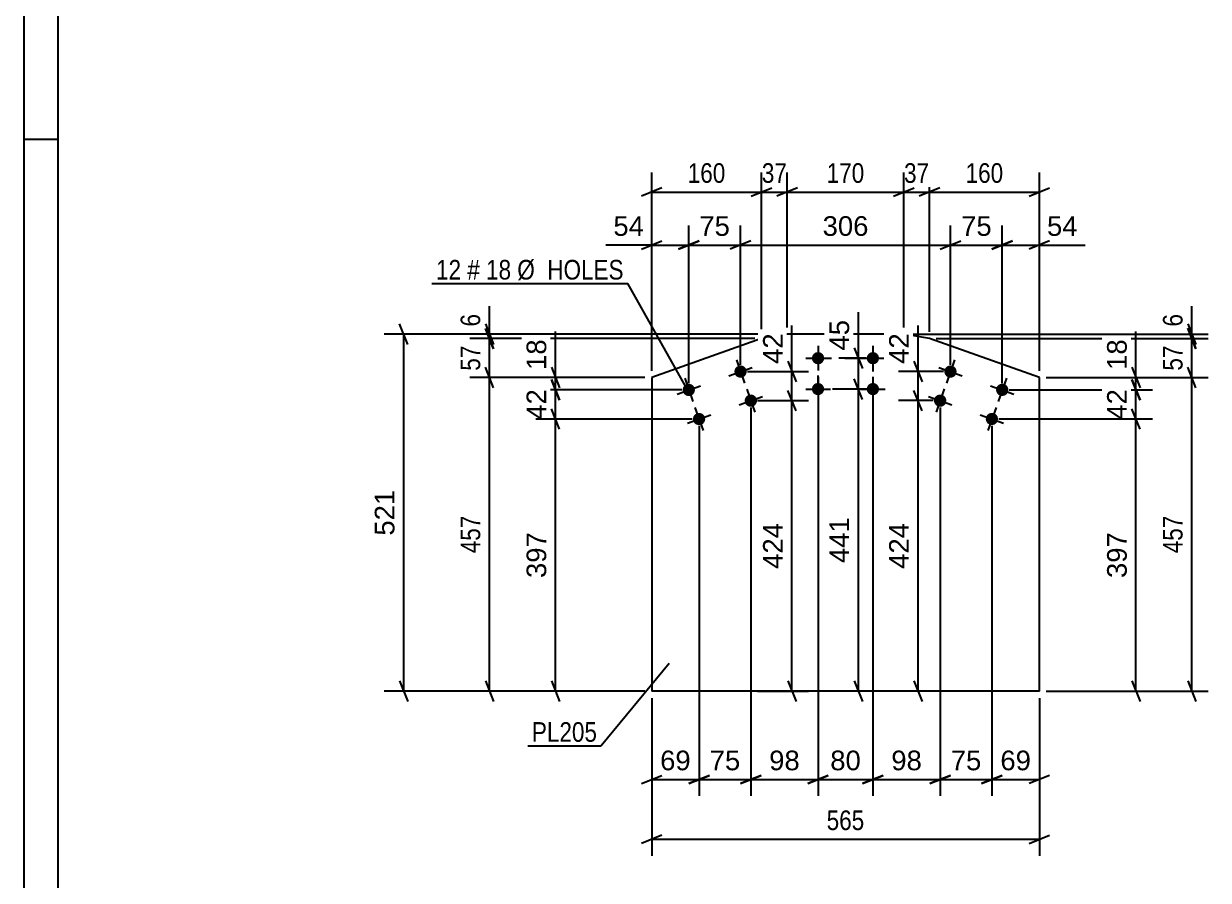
# Model space of a CAD drawing. Header units: millimetres. Extents: x 0 to 1189, y 0 to 841.
# Drawn here: x 0 to 172.7, y 190 to 314.9 of the extents above; entities that cross this region are included whole.
import ezdxf

# ---------------------------------------------------------------- set-up
doc = ezdxf.new("R2010")
doc.units = ezdxf.units.MM
doc.linetypes.add('DXK_LINE_DOT2', pattern=[3.9198, 1.9599, -1.9599])
doc.styles.add('Arial', font='ARIAL.TTF', dxfattribs={"height": 0.2})
doc.styles.add('Arial Narrow', font='ARIALN.TTF', dxfattribs={"height": 0.2})

# ---------------------------------------------------------------- blocks, each defined once
blk = doc.blocks.new('Unknown-203773696-1113')
at = {"color": 5, "linetype": 'Continuous'}
for p, q in [((0, 841), (0, 0)), ((5, 836), (5, 5)), ((5, 298), (0, 298))]:
    blk.add_line(p, q, dxfattribs=at)
blk = doc.blocks.new('Part-203773696-28057 - 28056')
at = {"color": 2, "linetype": 'Continuous'}
for p, q in [((111.29, 269.6), (107.56, 268.95)), ((128.29, 269.6), (111.29, 269.6)), ((132.03, 268.96), (128.29, 269.6)), ((107.56, 268.95), (91.54, 263.27)), ((148.05, 263.27), (132.03, 268.96)), ((91.54, 263.27), (91.54, 217.54)), ((148.05, 217.54), (148.05, 263.27)), ((148.05, 217.54), (91.54, 217.54))]:
    blk.add_line(p, q, dxfattribs=at)
blk = doc.blocks.new('Bolt-203773696-28058 - 28056')
at = {"linetype": 'Continuous'}
for points in [[(135.95, 263.85, -1), (134.25, 264.45, -1)], [(134.44, 259.61, -1), (132.75, 260.21, -1)], [(143.49, 261.18, -1), (141.79, 261.78, -1)], [(141.98, 256.94, -1), (140.29, 257.54, -1)]]:
    blk.add_hatch(color=1, dxfattribs=at).paths.add_polyline_path(points)
at = {"color": 1, "linetype": 'Continuous'}
for p, q in [((133.4, 264.76), (136.8, 263.55)), ((135.7, 265.85), (134.5, 262.46)), ((143.24, 263.18), (142.04, 259.78)), ((134.2, 261.61), (132.99, 258.22)), ((140.94, 262.08), (144.34, 260.88)), ((131.9, 260.51), (135.29, 259.31)), ((139.44, 257.84), (142.83, 256.64)), ((141.74, 258.93), (140.53, 255.54))]:
    blk.add_line(p, q, dxfattribs=at)
blk = doc.blocks.new('Bolt-203773696-28059 - 28056')
at = {"linetype": 'Continuous'}
for points in [[(116.69, 266.1, -1), (114.89, 266.1, -1)], [(124.69, 266.1, -1), (122.89, 266.1, -1)], [(116.69, 261.6, -1), (114.89, 261.6, -1)], [(124.69, 261.6, -1), (122.89, 261.6, -1)]]:
    blk.add_hatch(color=1, dxfattribs=at).paths.add_polyline_path(points)
at = {"color": 1, "linetype": 'Continuous'}
for p, q in [((115.79, 267.9), (115.79, 264.3)), ((123.79, 267.9), (123.79, 264.3)), ((113.99, 266.1), (117.59, 266.1)), ((121.99, 266.1), (125.59, 266.1)), ((115.79, 263.4), (115.79, 259.8)), ((123.79, 263.4), (123.79, 259.8)), ((113.99, 261.6), (117.59, 261.6)), ((121.99, 261.6), (125.59, 261.6))]:
    blk.add_line(p, q, dxfattribs=at)
blk = doc.blocks.new('Bolt-203773696-28060 - 28056')
at = {"linetype": 'Continuous'}
for points in [[(105.34, 264.45, -1), (103.64, 263.85, -1)], [(97.8, 261.78, -1), (96.1, 261.17, -1)], [(106.84, 260.21, -1), (105.14, 259.61, -1)], [(99.3, 257.53, -1), (97.6, 256.93, -1)]]:
    blk.add_hatch(color=1, dxfattribs=at).paths.add_polyline_path(points)
at = {"color": 1, "linetype": 'Continuous'}
for p, q in [((102.79, 263.55), (106.18, 264.75)), ((103.89, 265.85), (105.09, 262.45)), ((96.35, 263.17), (97.55, 259.78)), ((95.25, 260.87), (98.64, 262.08)), ((105.39, 261.6), (106.59, 258.21)), ((104.29, 259.31), (107.69, 260.51)), ((96.76, 256.63), (100.15, 257.84)), ((97.85, 258.93), (99.05, 255.54))]:
    blk.add_line(p, q, dxfattribs=at)
blk = doc.blocks.new('Rectangle-203773696-30200 - 28056')
at = {"color": 1, "linetype": 'DXK_LINE_DOT2'}
blk.add_lwpolyline([(115.79, 266.1), (123.79, 266.1), (123.79, 261.6), (115.79, 261.6), (115.79, 266.1)], close=True, dxfattribs=at)
blk = doc.blocks.new('StraightDimension-203773696-28168 - 28056')
at = {"color": 7, "linetype": 'Continuous'}
for p, q in [((107.56, 269.95), (107.56, 293.17)), ((111.29, 270.6), (111.29, 293.17)), ((106.06, 289.72), (109.06, 290.92)), ((107.56, 290.32), (111.29, 290.32)), ((112.79, 290.92), (109.79, 289.72))]:
    blk.add_line(p, q, dxfattribs=at)
at = {"color": 0}
blk.add_wipeout([(111.85, 291.07), (111.85, 295.27), (107, 295.27), (107, 291.07)], dxfattribs=at)
at = {"color": 3, "style": 'Arial Narrow'}
blk.add_text('37', height=2.863, dxfattribs=at).set_placement((107.6, 291.67))
blk = doc.blocks.new('StraightDimension-203773696-28191 - 28056')
at = {"color": 7, "linetype": 'Continuous'}
for p, q in [((170.88, 261.77), (169.68, 264.77)), ((149.05, 263.27), (172.68, 263.27)), ((170.28, 217.54), (170.28, 263.27)), ((169.68, 219.04), (170.88, 216.04)), ((149.05, 217.54), (172.68, 217.54))]:
    blk.add_line(p, q, dxfattribs=at)
at = {"color": 0}
blk.add_wipeout([(169.53, 243.75), (165.33, 243.75), (165.33, 237.06), (169.53, 237.06)], dxfattribs=at)
at = {"color": 3, "style": 'Arial Narrow'}
blk.add_text('457', height=2.863, rotation=90.0002, dxfattribs=at).set_placement((168.93, 237.66))
blk = doc.blocks.new('StraightDimension-203773696-28165 - 28056')
at = {"color": 7, "linetype": 'Continuous'}
for p, q in [((132.03, 269.96), (132.03, 293.17)), ((148.05, 264.27), (148.05, 293.17)), ((133.53, 290.92), (130.53, 289.72)), ((132.03, 290.32), (148.05, 290.32)), ((146.55, 289.72), (149.55, 290.92))]:
    blk.add_line(p, q, dxfattribs=at)
at = {"color": 0}
blk.add_wipeout([(143.38, 291.07), (143.38, 295.27), (136.7, 295.27), (136.7, 291.07)], dxfattribs=at)
at = {"color": 3, "style": 'Arial Narrow'}
blk.add_text('160', height=2.863, dxfattribs=at).set_placement((137.3, 291.67))
blk = doc.blocks.new('StraightDimension-203773696-28177 - 28056')
at = {"color": 7, "linetype": 'Continuous'}
for p, q in [((91.54, 216.54), (91.54, 193.55)), ((148.05, 216.54), (148.05, 193.55)), ((93.04, 196.55), (90.04, 195.35)), ((91.54, 195.95), (148.05, 195.95)), ((146.55, 195.35), (149.55, 196.55))]:
    blk.add_line(p, q, dxfattribs=at)
at = {"color": 0}
blk.add_wipeout([(123.14, 196.7), (123.14, 200.9), (116.45, 200.9), (116.45, 196.7)], dxfattribs=at)
at = {"color": 3, "style": 'Arial Narrow'}
blk.add_text('565', height=2.863, dxfattribs=at).set_placement((117.05, 197.3))
blk = doc.blocks.new('StraightDimension-203773696-28169 - 28056')
at = {"color": 7, "linetype": 'Continuous'}
for p, q in [((91.54, 264.27), (91.54, 293.17)), ((107.56, 269.95), (107.56, 293.17)), ((93.04, 290.92), (90.04, 289.72)), ((91.54, 290.32), (107.56, 290.32)), ((106.06, 289.72), (109.06, 290.92))]:
    blk.add_line(p, q, dxfattribs=at)
at = {"color": 0}
blk.add_wipeout([(102.89, 291.07), (102.89, 295.27), (96.2, 295.27), (96.2, 291.07)], dxfattribs=at)
at = {"color": 3, "style": 'Arial Narrow'}
blk.add_text('160', height=2.863, dxfattribs=at).set_placement((96.8, 291.67))
blk = doc.blocks.new('StraightDimension-203773696-28166 - 28056')
at = {"color": 7, "linetype": 'Continuous'}
for p, q in [((128.29, 270.6), (128.29, 293.17)), ((132.03, 269.96), (132.03, 293.17)), ((126.79, 289.72), (129.79, 290.92)), ((128.29, 290.32), (132.03, 290.32)), ((133.53, 290.92), (130.53, 289.72))]:
    blk.add_line(p, q, dxfattribs=at)
at = {"color": 0}
blk.add_wipeout([(132.59, 291.07), (132.59, 295.27), (127.73, 295.27), (127.73, 291.07)], dxfattribs=at)
at = {"color": 3, "style": 'Arial Narrow'}
blk.add_text('37', height=2.863, dxfattribs=at).set_placement((128.33, 291.67))
blk = doc.blocks.new('StraightDimension-203773696-28167 - 28056')
at = {"color": 7, "linetype": 'Continuous'}
for p, q in [((111.29, 270.6), (111.29, 293.17)), ((128.29, 270.6), (128.29, 293.17)), ((112.79, 290.92), (109.79, 289.72)), ((111.29, 290.32), (128.29, 290.32)), ((126.79, 289.72), (129.79, 290.92))]:
    blk.add_line(p, q, dxfattribs=at)
at = {"color": 0}
blk.add_wipeout([(123.14, 291.07), (123.14, 295.27), (116.45, 295.27), (116.45, 291.07)], dxfattribs=at)
at = {"color": 3, "style": 'Arial Narrow'}
blk.add_text('170', height=2.863, dxfattribs=at).set_placement((117.05, 291.67))
blk = doc.blocks.new('StraightDimension-203773696-28181 - 28056')
at = {"color": 7, "linetype": 'Continuous'}
for p, q in [((110.29, 269.6), (65.05, 269.6)), ((67.3, 271.1), (68.5, 268.1)), ((68.5, 267.45), (67.3, 270.45)), ((67.9, 268.95), (67.9, 269.6)), ((106.56, 268.95), (65.05, 268.95))]:
    blk.add_line(p, q, dxfattribs=at)
at = {"color": 0}
blk.add_wipeout([(67.15, 273.15), (62.95, 273.15), (62.95, 270.12), (67.15, 270.12)], dxfattribs=at)
at = {"color": 7, "linetype": 'Continuous'}
blk.add_line((67.9, 269.6), (67.9, 273.68), dxfattribs=at)
blk.add_line((67.9, 269.6), (67.9, 273.68), dxfattribs=at)
at = {"color": 3, "style": 'Arial Narrow'}
blk.add_text('6', height=2.86, rotation=90.0002, dxfattribs=at).set_placement((66.55, 270.72))
blk = doc.blocks.new('StraightDimension-203773696-30051 - 28056')
at = {"color": 7, "linetype": 'Continuous'}
for p, q in [((115.79, 260.6), (115.79, 202.27)), ((105.99, 258.91), (105.99, 202.27)), ((104.49, 204.07), (107.49, 205.27)), ((105.99, 204.67), (115.79, 204.67)), ((117.29, 205.27), (114.29, 204.07))]:
    blk.add_line(p, q, dxfattribs=at)
at = {"color": 0}
blk.add_wipeout([(113.72, 205.42), (113.72, 209.62), (108.07, 209.62), (108.07, 205.42)], dxfattribs=at)
at = {"color": 3, "style": 'Arial'}
blk.add_text('98', height=2.865, dxfattribs=at).set_placement((108.67, 206.02))
blk = doc.blocks.new('StraightDimension-203773696-28182 - 28056')
at = {"color": 7, "linetype": 'Continuous'}
for p, q in [((67.3, 270.45), (68.5, 267.45)), ((106.56, 268.95), (65.05, 268.95)), ((67.9, 263.27), (67.9, 268.95)), ((68.5, 261.77), (67.3, 264.77)), ((90.54, 263.27), (65.05, 263.27))]:
    blk.add_line(p, q, dxfattribs=at)
at = {"color": 0}
blk.add_wipeout([(67.15, 268.54), (62.95, 268.54), (62.95, 263.68), (67.15, 263.68)], dxfattribs=at)
at = {"color": 3, "style": 'Arial Narrow'}
blk.add_text('57', height=2.863, rotation=90.0002, dxfattribs=at).set_placement((66.55, 264.28))
blk = doc.blocks.new('StraightDimension-203773696-28183 - 28056')
at = {"color": 7, "linetype": 'Continuous'}
for p, q in [((68.5, 261.77), (67.3, 264.77)), ((90.54, 263.27), (65.05, 263.27)), ((67.9, 217.54), (67.9, 263.27)), ((67.3, 219.04), (68.5, 216.04)), ((90.54, 217.54), (65.05, 217.54))]:
    blk.add_line(p, q, dxfattribs=at)
at = {"color": 0}
blk.add_wipeout([(67.15, 243.75), (62.95, 243.75), (62.95, 237.06), (67.15, 237.06)], dxfattribs=at)
at = {"color": 3, "style": 'Arial Narrow'}
blk.add_text('457', height=2.863, rotation=90.0002, dxfattribs=at).set_placement((66.55, 237.66))
blk = doc.blocks.new('StraightDimension-203773696-30261 - 28056')
at = {"color": 7, "linetype": 'Continuous'}
for p, q in [((130.97, 258.41), (129.77, 261.41)), ((132.59, 259.91), (127.52, 259.91)), ((130.37, 217.54), (130.37, 259.91)), ((129.77, 219.04), (130.97, 216.04)), ((132.59, 217.54), (127.52, 217.54))]:
    blk.add_line(p, q, dxfattribs=at)
at = {"color": 0}
blk.add_wipeout([(129.62, 242.66), (125.42, 242.66), (125.42, 234.79), (129.62, 234.79)], dxfattribs=at)
at = {"color": 3, "style": 'Arial'}
blk.add_text('424', height=2.865, rotation=90.0002, dxfattribs=at).set_placement((129.02, 235.39))
blk = doc.blocks.new('StraightDimension-203773696-30052 - 28056')
at = {"color": 7, "linetype": 'Continuous'}
for p, q in [((105.99, 258.91), (105.99, 202.27)), ((98.45, 256.23), (98.45, 202.27)), ((96.95, 204.07), (99.95, 205.27)), ((98.45, 204.67), (105.99, 204.67)), ((107.49, 205.27), (104.49, 204.07))]:
    blk.add_line(p, q, dxfattribs=at)
at = {"color": 0}
blk.add_wipeout([(105.05, 205.42), (105.05, 209.62), (99.4, 209.62), (99.4, 205.42)], dxfattribs=at)
at = {"color": 3, "style": 'Arial'}
blk.add_text('75', height=2.865, dxfattribs=at).set_placement((100, 206.02))
blk = doc.blocks.new('StraightDimension-203773696-29988 - 28056')
at = {"color": 7, "linetype": 'Continuous'}
for p, q in [((76.92, 264.77), (78.12, 261.77)), ((90.54, 263.27), (74.67, 263.27)), ((78.12, 259.98), (76.92, 262.98)), ((77.52, 261.48), (77.52, 263.27)), ((95.95, 261.48), (74.67, 261.48))]:
    blk.add_line(p, q, dxfattribs=at)
at = {"color": 0}
blk.add_wipeout([(76.77, 269.44), (72.57, 269.44), (72.57, 263.79), (76.77, 263.79)], dxfattribs=at)
at = {"color": 7, "linetype": 'Continuous'}
blk.add_line((77.52, 263.27), (77.52, 269.97), dxfattribs=at)
blk.add_line((77.52, 263.27), (77.52, 269.97), dxfattribs=at)
at = {"color": 3, "style": 'Arial'}
blk.add_text('18', height=2.865, rotation=90.0002, dxfattribs=at).set_placement((76.17, 264.39))
blk = doc.blocks.new('StraightDimension-203773696-28189 - 28056')
at = {"color": 7, "linetype": 'Continuous'}
for p, q in [((129.29, 269.6), (172.68, 269.6)), ((169.68, 271.1), (170.88, 268.1)), ((170.88, 267.46), (169.68, 270.46)), ((170.28, 268.96), (170.28, 269.6)), ((133.03, 268.96), (172.68, 268.96))]:
    blk.add_line(p, q, dxfattribs=at)
at = {"color": 0}
blk.add_wipeout([(169.53, 273.15), (165.33, 273.15), (165.33, 270.12), (169.53, 270.12)], dxfattribs=at)
at = {"color": 7, "linetype": 'Continuous'}
blk.add_line((170.28, 269.6), (170.28, 273.68), dxfattribs=at)
blk.add_line((170.28, 269.6), (170.28, 273.68), dxfattribs=at)
at = {"color": 3, "style": 'Arial Narrow'}
blk.add_text('6', height=2.86, rotation=90.0002, dxfattribs=at).set_placement((168.93, 270.72))
blk = doc.blocks.new('StraightDimension-203773696-29916 - 28056')
at = {"color": 7, "linetype": 'Continuous'}
for p, q in [((96.95, 262.48), (96.95, 285.44)), ((104.49, 265.15), (104.49, 285.44)), ((95.45, 281.99), (98.45, 283.19)), ((96.95, 282.59), (104.49, 282.59)), ((105.99, 283.19), (102.99, 281.99))]:
    blk.add_line(p, q, dxfattribs=at)
at = {"color": 0}
blk.add_wipeout([(103.54, 283.34), (103.54, 287.54), (97.89, 287.54), (97.89, 283.34)], dxfattribs=at)
at = {"color": 3, "style": 'Arial'}
blk.add_text('75', height=2.865, dxfattribs=at).set_placement((98.49, 283.94))
blk = doc.blocks.new('StraightDimension-203773696-28190 - 28056')
at = {"color": 7, "linetype": 'Continuous'}
for p, q in [((169.68, 270.46), (170.88, 267.46)), ((133.03, 268.96), (172.68, 268.96)), ((170.28, 263.27), (170.28, 268.96)), ((170.88, 261.77), (169.68, 264.77)), ((149.05, 263.27), (172.68, 263.27))]:
    blk.add_line(p, q, dxfattribs=at)
at = {"color": 0}
blk.add_wipeout([(169.53, 268.54), (165.33, 268.54), (165.33, 263.69), (169.53, 263.69)], dxfattribs=at)
at = {"color": 3, "style": 'Arial Narrow'}
blk.add_text('57', height=2.863, rotation=90.0002, dxfattribs=at).set_placement((168.93, 264.29))
blk = doc.blocks.new('StraightDimension-203773696-29913 - 28056')
at = {"color": 7, "linetype": 'Continuous'}
for p, q in [((142.64, 262.48), (142.64, 285.44)), ((148.05, 264.27), (148.05, 285.44)), ((141.14, 281.99), (144.14, 283.19)), ((142.64, 282.59), (148.05, 282.59)), ((149.55, 283.19), (146.55, 281.99))]:
    blk.add_line(p, q, dxfattribs=at)
at = {"color": 0}
blk.add_wipeout([(154.22, 283.34), (154.22, 287.54), (148.57, 287.54), (148.57, 283.34)], dxfattribs=at)
at = {"color": 7, "linetype": 'Continuous'}
blk.add_line((148.05, 282.59), (154.75, 282.59), dxfattribs=at)
blk.add_line((148.05, 282.59), (154.75, 282.59), dxfattribs=at)
at = {"color": 3, "style": 'Arial'}
blk.add_text('54', height=2.865, dxfattribs=at).set_placement((149.17, 283.94))
blk = doc.blocks.new('StraightDimension-203773696-30049 - 28056')
at = {"color": 7, "linetype": 'Continuous'}
for p, q in [((123.79, 260.6), (123.79, 202.27)), ((133.59, 258.91), (133.59, 202.27)), ((122.29, 204.07), (125.29, 205.27)), ((123.79, 204.67), (133.59, 204.67)), ((135.09, 205.27), (132.09, 204.07))]:
    blk.add_line(p, q, dxfattribs=at)
at = {"color": 0}
blk.add_wipeout([(131.52, 205.42), (131.52, 209.62), (125.87, 209.62), (125.87, 205.42)], dxfattribs=at)
at = {"color": 3, "style": 'Arial'}
blk.add_text('98', height=2.865, dxfattribs=at).set_placement((126.47, 206.02))
blk = doc.blocks.new('StraightDimension-203773696-29914 - 28056')
at = {"color": 7, "linetype": 'Continuous'}
for p, q in [((135.1, 265.15), (135.1, 285.44)), ((142.64, 262.48), (142.64, 285.44)), ((133.6, 281.99), (136.6, 283.19)), ((135.1, 282.59), (142.64, 282.59)), ((144.14, 283.19), (141.14, 281.99))]:
    blk.add_line(p, q, dxfattribs=at)
at = {"color": 0}
blk.add_wipeout([(141.69, 283.34), (141.69, 287.54), (136.05, 287.54), (136.05, 283.34)], dxfattribs=at)
at = {"color": 3, "style": 'Arial'}
blk.add_text('75', height=2.865, dxfattribs=at).set_placement((136.65, 283.94))
blk = doc.blocks.new('StraightDimension-203773696-29915 - 28056')
at = {"color": 7, "linetype": 'Continuous'}
for p, q in [((104.49, 265.15), (104.49, 285.44)), ((135.1, 265.15), (135.1, 285.44)), ((105.99, 283.19), (102.99, 281.99)), ((104.49, 282.59), (135.1, 282.59)), ((133.6, 281.99), (136.6, 283.19))]:
    blk.add_line(p, q, dxfattribs=at)
at = {"color": 0}
blk.add_wipeout([(123.73, 283.34), (123.73, 287.54), (115.86, 287.54), (115.86, 283.34)], dxfattribs=at)
at = {"color": 3, "style": 'Arial'}
blk.add_text('306', height=2.865, dxfattribs=at).set_placement((116.46, 283.94))
blk = doc.blocks.new('StraightDimension-203773696-29917 - 28056')
at = {"color": 7, "linetype": 'Continuous'}
for p, q in [((91.54, 264.27), (91.54, 285.44)), ((96.95, 262.48), (96.95, 285.44)), ((90.04, 281.99), (93.04, 283.19)), ((91.54, 282.59), (96.95, 282.59)), ((98.45, 283.19), (95.45, 281.99))]:
    blk.add_line(p, q, dxfattribs=at)
at = {"color": 0}
blk.add_wipeout([(91.01, 283.34), (91.01, 287.54), (85.36, 287.54), (85.36, 283.34)], dxfattribs=at)
at = {"color": 7, "linetype": 'Continuous'}
blk.add_line((91.54, 282.59), (84.84, 282.59), dxfattribs=at)
blk.add_line((91.54, 282.59), (84.84, 282.59), dxfattribs=at)
at = {"color": 3, "style": 'Arial'}
blk.add_text('54', height=2.865, dxfattribs=at).set_placement((85.96, 283.94))
blk = doc.blocks.new('StraightDimension-203773696-30053 - 28056')
at = {"color": 7, "linetype": 'Continuous'}
for p, q in [((98.45, 256.23), (98.45, 202.27)), ((91.54, 216.54), (91.54, 202.27)), ((90.04, 204.07), (93.04, 205.27)), ((91.54, 204.67), (98.45, 204.67)), ((99.95, 205.27), (96.95, 204.07))]:
    blk.add_line(p, q, dxfattribs=at)
at = {"color": 0}
blk.add_wipeout([(97.82, 205.42), (97.82, 209.62), (92.17, 209.62), (92.17, 205.42)], dxfattribs=at)
at = {"color": 3, "style": 'Arial'}
blk.add_text('69', height=2.865, dxfattribs=at).set_placement((92.77, 206.02))
blk = doc.blocks.new('StraightDimension-203773696-29989 - 28056')
at = {"color": 7, "linetype": 'Continuous'}
for p, q in [((76.92, 262.98), (78.12, 259.98)), ((95.95, 261.48), (74.67, 261.48)), ((77.52, 257.23), (77.52, 261.48)), ((78.12, 255.73), (76.92, 258.73)), ((97.45, 257.23), (74.67, 257.23))]:
    blk.add_line(p, q, dxfattribs=at)
at = {"color": 0}
blk.add_wipeout([(76.77, 262.18), (72.57, 262.18), (72.57, 256.53), (76.77, 256.53)], dxfattribs=at)
at = {"color": 3, "style": 'Arial'}
blk.add_text('42', height=2.865, rotation=90.0002, dxfattribs=at).set_placement((76.17, 257.13))
blk = doc.blocks.new('StraightDimension-203773696-29990 - 28056')
at = {"color": 7, "linetype": 'Continuous'}
for p, q in [((78.12, 255.73), (76.92, 258.73)), ((97.45, 257.23), (74.67, 257.23)), ((77.52, 217.54), (77.52, 257.23)), ((76.92, 219.04), (78.12, 216.04)), ((90.54, 217.54), (74.67, 217.54))]:
    blk.add_line(p, q, dxfattribs=at)
at = {"color": 0}
blk.add_wipeout([(76.77, 241.32), (72.57, 241.32), (72.57, 233.45), (76.77, 233.45)], dxfattribs=at)
at = {"color": 3, "style": 'Arial'}
blk.add_text('397', height=2.865, rotation=90.0002, dxfattribs=at).set_placement((76.17, 234.05))
blk = doc.blocks.new('StraightDimension-203773696-30011 - 28056')
at = {"color": 7, "linetype": 'Continuous'}
for p, q in [((110.29, 269.6), (52.54, 269.6)), ((55.99, 268.1), (54.79, 271.1)), ((55.39, 217.54), (55.39, 269.6)), ((54.79, 219.04), (55.99, 216.04)), ((90.54, 217.54), (52.54, 217.54))]:
    blk.add_line(p, q, dxfattribs=at)
at = {"color": 0}
blk.add_wipeout([(54.64, 247.5), (50.44, 247.5), (50.44, 239.63), (54.64, 239.63)], dxfattribs=at)
at = {"color": 3, "style": 'Arial'}
blk.add_text('521', height=2.865, rotation=90.0002, dxfattribs=at).set_placement((54.04, 240.23))
blk = doc.blocks.new('StraightDimension-203773696-30018 - 28056')
at = {"color": 7, "linetype": 'Continuous'}
for p, q in [((161.54, 264.77), (162.74, 261.77)), ((149.05, 263.27), (164.54, 263.27)), ((162.74, 259.98), (161.54, 262.98)), ((162.14, 261.48), (162.14, 263.27)), ((143.64, 261.48), (164.54, 261.48))]:
    blk.add_line(p, q, dxfattribs=at)
at = {"color": 0}
blk.add_wipeout([(161.39, 269.45), (157.19, 269.45), (157.19, 263.8), (161.39, 263.8)], dxfattribs=at)
at = {"color": 7, "linetype": 'Continuous'}
blk.add_line((162.14, 263.27), (162.14, 269.97), dxfattribs=at)
blk.add_line((162.14, 263.27), (162.14, 269.97), dxfattribs=at)
at = {"color": 3, "style": 'Arial'}
blk.add_text('18', height=2.865, rotation=90.0002, dxfattribs=at).set_placement((160.79, 264.4))
blk = doc.blocks.new('StraightDimension-203773696-30019 - 28056')
at = {"color": 7, "linetype": 'Continuous'}
for p, q in [((161.54, 262.98), (162.74, 259.98)), ((143.64, 261.48), (164.54, 261.48)), ((162.14, 257.24), (162.14, 261.48)), ((162.74, 255.74), (161.54, 258.74)), ((142.13, 257.24), (164.54, 257.24))]:
    blk.add_line(p, q, dxfattribs=at)
at = {"color": 0}
blk.add_wipeout([(161.39, 262.18), (157.19, 262.18), (157.19, 256.54), (161.39, 256.54)], dxfattribs=at)
at = {"color": 3, "style": 'Arial'}
blk.add_text('42', height=2.865, rotation=90.0002, dxfattribs=at).set_placement((160.79, 257.14))
blk = doc.blocks.new('StraightDimension-203773696-30020 - 28056')
at = {"color": 7, "linetype": 'Continuous'}
for p, q in [((162.74, 255.74), (161.54, 258.74)), ((142.13, 257.24), (164.54, 257.24)), ((162.14, 217.54), (162.14, 257.24)), ((161.54, 219.04), (162.74, 216.04)), ((149.05, 217.54), (164.54, 217.54))]:
    blk.add_line(p, q, dxfattribs=at)
at = {"color": 0}
blk.add_wipeout([(161.39, 241.32), (157.19, 241.32), (157.19, 233.45), (161.39, 233.45)], dxfattribs=at)
at = {"color": 3, "style": 'Arial'}
blk.add_text('397', height=2.865, rotation=90.0002, dxfattribs=at).set_placement((160.79, 234.05))
blk = doc.blocks.new('StraightDimension-203773696-30047 - 28056')
at = {"color": 7, "linetype": 'Continuous'}
for p, q in [((141.13, 256.24), (141.13, 202.27)), ((148.05, 216.54), (148.05, 202.27)), ((139.63, 204.07), (142.63, 205.27)), ((141.13, 204.67), (148.05, 204.67)), ((149.55, 205.27), (146.55, 204.07))]:
    blk.add_line(p, q, dxfattribs=at)
at = {"color": 0}
blk.add_wipeout([(147.42, 205.42), (147.42, 209.62), (141.77, 209.62), (141.77, 205.42)], dxfattribs=at)
at = {"color": 3, "style": 'Arial'}
blk.add_text('69', height=2.865, dxfattribs=at).set_placement((142.37, 206.02))
blk = doc.blocks.new('StraightDimension-203773696-30048 - 28056')
at = {"color": 7, "linetype": 'Continuous'}
for p, q in [((133.59, 258.91), (133.59, 202.27)), ((141.13, 256.24), (141.13, 202.27)), ((132.09, 204.07), (135.09, 205.27)), ((133.59, 204.67), (141.13, 204.67)), ((142.63, 205.27), (139.63, 204.07))]:
    blk.add_line(p, q, dxfattribs=at)
at = {"color": 0}
blk.add_wipeout([(140.19, 205.42), (140.19, 209.62), (134.54, 209.62), (134.54, 205.42)], dxfattribs=at)
at = {"color": 3, "style": 'Arial'}
blk.add_text('75', height=2.865, dxfattribs=at).set_placement((135.14, 206.02))
blk = doc.blocks.new('StraightDimension-203773696-30050 - 28056')
at = {"color": 7, "linetype": 'Continuous'}
for p, q in [((115.79, 260.6), (115.79, 202.27)), ((123.79, 260.6), (123.79, 202.27)), ((114.29, 204.07), (117.29, 205.27)), ((115.79, 204.67), (123.79, 204.67)), ((125.29, 205.27), (122.29, 204.07))]:
    blk.add_line(p, q, dxfattribs=at)
at = {"color": 0}
blk.add_wipeout([(122.62, 205.42), (122.62, 209.62), (116.97, 209.62), (116.97, 205.42)], dxfattribs=at)
at = {"color": 3, "style": 'Arial'}
blk.add_text('80', height=2.865, dxfattribs=at).set_placement((117.57, 206.02))
blk = doc.blocks.new('StraightDimension-203773696-30212 - 28056')
at = {"color": 7, "linetype": 'Continuous'}
for p, q in [((111.39, 265.65), (112.59, 262.65)), ((105.49, 264.15), (114.39, 264.15)), ((111.99, 259.91), (111.99, 264.15)), ((112.59, 258.41), (111.39, 261.41)), ((106.99, 259.91), (114.39, 259.91))]:
    blk.add_line(p, q, dxfattribs=at)
at = {"color": 0}
blk.add_wipeout([(111.24, 270.32), (107.04, 270.32), (107.04, 264.67), (111.24, 264.67)], dxfattribs=at)
at = {"color": 7, "linetype": 'Continuous'}
blk.add_line((111.99, 264.15), (111.99, 270.85), dxfattribs=at)
blk.add_line((111.99, 264.15), (111.99, 270.85), dxfattribs=at)
at = {"color": 3, "style": 'Arial'}
blk.add_text('42', height=2.865, rotation=90.0002, dxfattribs=at).set_placement((110.64, 265.27))
blk = doc.blocks.new('StraightDimension-203773696-30213 - 28056')
at = {"color": 7, "linetype": 'Continuous'}
for p, q in [((112.59, 258.41), (111.39, 261.41)), ((106.99, 259.91), (114.39, 259.91)), ((111.99, 217.54), (111.99, 259.91)), ((111.39, 219.04), (112.59, 216.04)), ((106.99, 217.54), (114.39, 217.54))]:
    blk.add_line(p, q, dxfattribs=at)
at = {"color": 0}
blk.add_wipeout([(111.24, 242.66), (107.04, 242.66), (107.04, 234.79), (111.24, 234.79)], dxfattribs=at)
at = {"color": 3, "style": 'Arial'}
blk.add_text('424', height=2.865, rotation=90.0002, dxfattribs=at).set_placement((110.64, 235.39))
blk = doc.blocks.new('StraightDimension-203773696-30236 - 28056')
at = {"color": 7, "linetype": 'Continuous'}
for p, q in [((122.79, 266.1), (118.82, 266.1)), ((121.07, 267.6), (122.27, 264.6)), ((121.67, 261.6), (121.67, 266.1)), ((122.27, 260.1), (121.07, 263.1)), ((122.79, 261.6), (118.82, 261.6))]:
    blk.add_line(p, q, dxfattribs=at)
at = {"color": 0}
blk.add_wipeout([(120.92, 272.27), (116.72, 272.27), (116.72, 266.62), (120.92, 266.62)], dxfattribs=at)
at = {"color": 7, "linetype": 'Continuous'}
blk.add_line((121.67, 266.1), (121.67, 272.8), dxfattribs=at)
blk.add_line((121.67, 266.1), (121.67, 272.8), dxfattribs=at)
at = {"color": 3, "style": 'Arial'}
blk.add_text('45', height=2.865, rotation=90.0002, dxfattribs=at).set_placement((120.32, 267.22))
blk = doc.blocks.new('StraightDimension-203773696-30237 - 28056')
at = {"color": 7, "linetype": 'Continuous'}
for p, q in [((122.27, 260.1), (121.07, 263.1)), ((122.79, 261.6), (118.82, 261.6)), ((121.67, 217.54), (121.67, 261.6)), ((121.07, 219.04), (122.27, 216.04)), ((122.79, 217.54), (118.82, 217.54))]:
    blk.add_line(p, q, dxfattribs=at)
at = {"color": 0}
blk.add_wipeout([(120.92, 243.5), (116.72, 243.5), (116.72, 235.63), (120.92, 235.63)], dxfattribs=at)
at = {"color": 3, "style": 'Arial'}
blk.add_text('441', height=2.865, rotation=90.0002, dxfattribs=at).set_placement((120.32, 236.23))
blk = doc.blocks.new('StraightDimension-203773696-30260 - 28056')
at = {"color": 7, "linetype": 'Continuous'}
for p, q in [((129.77, 265.65), (130.97, 262.65)), ((134.1, 264.15), (127.52, 264.15)), ((130.37, 259.91), (130.37, 264.15)), ((130.97, 258.41), (129.77, 261.41)), ((132.59, 259.91), (127.52, 259.91))]:
    blk.add_line(p, q, dxfattribs=at)
at = {"color": 0}
blk.add_wipeout([(129.62, 270.33), (125.42, 270.33), (125.42, 264.68), (129.62, 264.68)], dxfattribs=at)
at = {"color": 7, "linetype": 'Continuous'}
blk.add_line((130.37, 264.15), (130.37, 270.85), dxfattribs=at)
blk.add_line((130.37, 264.15), (130.37, 270.85), dxfattribs=at)
at = {"color": 3, "style": 'Arial'}
blk.add_text('42', height=2.865, rotation=90.0002, dxfattribs=at).set_placement((129.02, 265.28))
blk = doc.blocks.new('MarkSet-203773696-29903 - 28056')
at = {"color": 0}
for points in [[(63.77, 277.57), (63.77, 280.57), (60.11, 280.57), (60.11, 277.57)], [(66.5, 277.57), (66.5, 280.57), (64.67, 280.57), (64.67, 277.57)], [(71.05, 277.57), (71.05, 280.57), (67.4, 280.57), (67.4, 277.57)], [(87.48, 277.57), (87.48, 280.57), (71.95, 280.57), (71.95, 277.57)]]:
    blk.add_wipeout(points, dxfattribs=at)
for points in [[(63.77, 277.57), (63.77, 280.57), (60.11, 280.57), (60.11, 277.57)], [(66.5, 277.57), (66.5, 280.57), (64.67, 280.57), (64.67, 277.57)], [(71.05, 277.57), (71.05, 280.57), (67.4, 280.57), (67.4, 277.57)], [(87.48, 277.57), (87.48, 280.57), (71.95, 280.57), (71.95, 277.57)]]:
    blk.add_wipeout(points, dxfattribs=at)
at = {"color": 7, "linetype": 'Continuous'}
for p in [(59.51, 276.97), (96.9, 261.26)]:
    blk.add_line(p, (88.08, 276.97), dxfattribs=at)
at = {"color": 3, "style": 'Arial Narrow'}
for s, height, p in [('12', 2.863, (60.11, 277.57)), ('#', 2.86, (64.67, 277.57)), ('18', 2.863, (67.4, 277.57)), ('Ø  HOLES', 2.863, (71.95, 277.57))]:
    blk.add_text(s, height=height, dxfattribs=at).set_placement(p)
blk = doc.blocks.new('Mark-203773696-28289 - 28056')
at = {"color": 0}
blk.add_wipeout([(83.58, 210.17), (83.58, 213.17), (74.08, 213.17), (74.08, 210.17)], dxfattribs=at)
blk.add_wipeout([(83.58, 210.17), (83.58, 213.17), (74.08, 213.17), (74.08, 210.17)], dxfattribs=at)
at = {"color": 30, "linetype": 'Continuous'}
for p in [(94.07, 221.58), (73.48, 209.57)]:
    blk.add_line(p, (84.18, 209.57), dxfattribs=at)
at = {"color": 3, "style": 'Arial Narrow'}
blk.add_text('PL205', height=2.863, dxfattribs=at).set_placement((74.08, 210.17))

msp = doc.modelspace()

# ---------------------------------------------------------------- block references
for name in ['Unknown-203773696-1113', 'Part-203773696-28057 - 28056', 'Bolt-203773696-28059 - 28056', 'Rectangle-203773696-30200 - 28056', 'Bolt-203773696-28060 - 28056', 'Bolt-203773696-28058 - 28056']:
    msp.add_blockref(name, (0, 0))

# ---------------------------------------------------------------- next in the draw order: block references
for name in ['StraightDimension-203773696-28168 - 28056', 'StraightDimension-203773696-28191 - 28056']:
    msp.add_blockref(name, (0, 0))

# ---------------------------------------------------------------- next in the draw order: block references
for name in ['StraightDimension-203773696-28169 - 28056', 'StraightDimension-203773696-28165 - 28056', 'StraightDimension-203773696-28177 - 28056']:
    msp.add_blockref(name, (0, 0))

# ---------------------------------------------------------------- next in the draw order: block references
for name in ['StraightDimension-203773696-28166 - 28056', 'StraightDimension-203773696-30261 - 28056', 'StraightDimension-203773696-30051 - 28056']:
    msp.add_blockref(name, (0, 0))

# ---------------------------------------------------------------- next in the draw order: block references
for name in ['StraightDimension-203773696-28167 - 28056', 'StraightDimension-203773696-30049 - 28056', 'StraightDimension-203773696-30052 - 28056']:
    msp.add_blockref(name, (0, 0))

# ---------------------------------------------------------------- next in the draw order: block references
for name in ['StraightDimension-203773696-28181 - 28056', 'StraightDimension-203773696-28189 - 28056', 'StraightDimension-203773696-30050 - 28056']:
    msp.add_blockref(name, (0, 0))

# ---------------------------------------------------------------- next in the draw order: block references
for name in ['StraightDimension-203773696-28182 - 28056', 'StraightDimension-203773696-28190 - 28056']:
    msp.add_blockref(name, (0, 0))

# ---------------------------------------------------------------- next in the draw order: block references
for name in ['StraightDimension-203773696-29913 - 28056', 'StraightDimension-203773696-28183 - 28056']:
    msp.add_blockref(name, (0, 0))

# ---------------------------------------------------------------- next in the draw order: block references
for name in ['StraightDimension-203773696-29914 - 28056', 'StraightDimension-203773696-29988 - 28056', 'StraightDimension-203773696-30053 - 28056']:
    msp.add_blockref(name, (0, 0))

# ---------------------------------------------------------------- next in the draw order: block references
for name in ['StraightDimension-203773696-29916 - 28056', 'StraightDimension-203773696-30018 - 28056']:
    msp.add_blockref(name, (0, 0))

# ---------------------------------------------------------------- next in the draw order: block references
for name in ['StraightDimension-203773696-29917 - 28056', 'StraightDimension-203773696-29915 - 28056', 'StraightDimension-203773696-30019 - 28056']:
    msp.add_blockref(name, (0, 0))

# ---------------------------------------------------------------- next in the draw order: block references
for name in ['StraightDimension-203773696-30236 - 28056', 'StraightDimension-203773696-29989 - 28056', 'StraightDimension-203773696-30020 - 28056']:
    msp.add_blockref(name, (0, 0))

# ---------------------------------------------------------------- next in the draw order: block references
for name in ['StraightDimension-203773696-30237 - 28056', 'StraightDimension-203773696-29990 - 28056', 'StraightDimension-203773696-30047 - 28056']:
    msp.add_blockref(name, (0, 0))

# ---------------------------------------------------------------- next in the draw order: block references
for name in ['StraightDimension-203773696-30011 - 28056', 'StraightDimension-203773696-30048 - 28056']:
    msp.add_blockref(name, (0, 0))

# ---------------------------------------------------------------- next in the draw order: block references
for name in ['MarkSet-203773696-29903 - 28056', 'StraightDimension-203773696-30212 - 28056', 'StraightDimension-203773696-30260 - 28056', 'Mark-203773696-28289 - 28056']:
    msp.add_blockref(name, (0, 0))

# ---------------------------------------------------------------- next in the draw order: block references
msp.add_blockref('StraightDimension-203773696-30213 - 28056', (0, 0))

doc.saveas('drawing.dxf')
